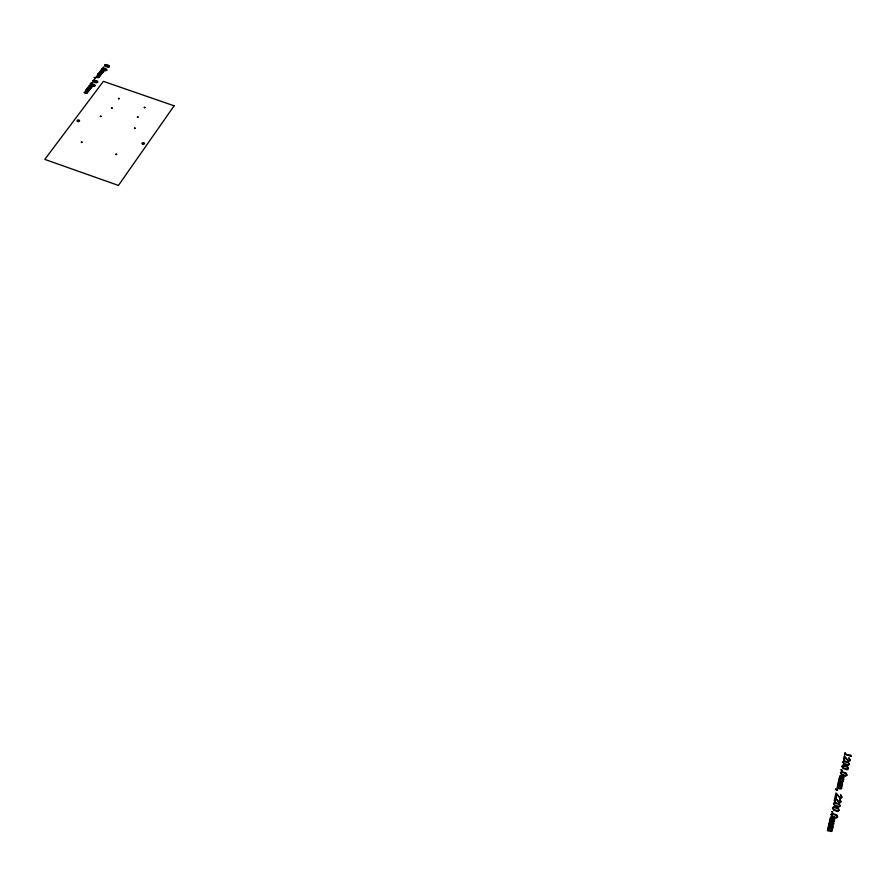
<?xml version="1.0" encoding="UTF-8"?>
<svg xmlns="http://www.w3.org/2000/svg" width="896" height="896" viewBox="0 0 896 896"><rect width="100%" height="100%" fill="white"/><g stroke="black" fill="none" stroke-linecap="round" stroke-linejoin="round"><path stroke-width="1.34" d="M98.392 73.584L101.181 74.558L98.694 77.694C94.55 77.594 95.726 75.208 98.762 77.269C98.795 75.981 94.517 74.234 99.658 75.981L100.218 75.118L97.507 74.592L99.142 72.43L101.528 73.606C101.483 72.296 97.283 70.582 102.424 72.33L102.973 71.467L100.274 70.941L101.058 69.91L103.936 70.907L103.79 71.702L101.461 74.032L98.302 73.55M86.509 89.264L89.331 90.25L86.8 93.442C82.555 93.33 83.787 90.933 86.867 93.005C86.912 91.706 82.589 89.936 87.786 91.706L88.346 90.821L85.714 90.328L87.293 88.088L89.69 89.275C89.734 87.976 85.411 86.218 90.597 87.976L91.157 87.102L88.435 86.576L89.242 85.512L92.131 86.531L91.986 87.349L89.622 89.712L86.419 89.23M142.755 144.2L143.282 143.45M116.043 154.683C118.451 153.866 114.374 154.224 116.312 154.302M134.635 128.598C136.987 127.814 132.989 128.139 134.893 128.229M137.547 117.466C139.888 116.693 135.912 117.006 137.805 117.096M144.424 107.845C146.754 107.094 142.8 107.397 144.682 107.486M111.653 108.461C113.994 107.699 110.018 108.002 111.91 108.091M118.664 98.907C120.994 98.157 117.04 98.459 118.922 98.549M81.491 142.542C83.899 141.736 79.822 142.083 81.76 142.162M100.531 116.704C102.906 115.931 98.896 116.256 100.8 116.346M77.795 121.486L78.344 120.747M103.645 67.469L103.365 66.92M838.499 781.581L842.509 782.298L843.338 781.626L842.811 779.957L843.842 779.363L843.382 777.728C845.88 777.202 841.478 775.936 840.123 775.578L839.552 776.955L843.046 777.638L843.416 778.803L839.686 777.997C839.608 775.779 838.443 780.662 839.474 778.904L842.52 779.934L842.901 781.088L841.68 781.379L838.936 779.688L838.04 783.664L841.546 784.347L841.915 785.512L838.174 784.706C838.096 782.477 836.931 787.382 837.962 785.624L841.019 786.654L841.4 787.808L840.168 788.099L837.413 786.397L836.987 788.312L840.997 789.029L841.826 788.357L841.31 786.677L842.341 786.072L841.882 784.437C844.39 783.899 839.978 782.634 838.622 782.275L838.466 781.738M844.39 759.024L844.738 760.278L843.528 759.315L844.267 756.022L848.064 760.267L849.744 759.685L848.848 757.758L850.382 760.245L849.632 761.186L848.299 761.152L844.816 757.131L844.39 759.024M836.058 796.029L836.405 797.317L835.184 796.342L835.946 792.938L839.787 797.306L841.501 796.701L840.594 794.718L842.15 797.272L841.378 798.246L840.034 798.213L836.494 794.08L836.058 796.029M835.072 800.408L835.43 801.696L834.187 800.71L834.96 797.294L838.813 801.685L840.526 801.069L839.619 799.086L841.176 801.651L840.403 802.626L839.048 802.592L835.52 798.448L835.072 800.408M836.595 789.69L835.33 788.95L836.606 790.496L837.659 790.149L836.595 789.69M91.325 82.622L92.12 82.891L91.325 82.622M95.749 77.907L94.774 78.322L94.091 77.414L95.749 77.907M832.821 825.541L829.629 824.869L828.957 823.928L828.509 825.91L832.082 826.616L832.451 827.814L828.643 826.997C828.576 824.69 827.366 829.774 828.43 827.938L831.544 829.002L831.925 830.189L830.67 830.502L827.87 828.755L827.422 830.726L831.51 831.454L832.362 830.76L831.835 829.024L832.888 828.397L832.429 826.706L833.202 826.974L832.821 825.541M834.378 818.608L831.197 817.936L830.525 816.995L830.077 818.978L833.638 819.672L834.008 820.87L830.211 820.042C830.144 817.757 828.934 822.808 829.998 820.994L833.101 822.046L833.482 823.234L832.227 823.536L829.438 821.8L829.002 823.76L833.067 824.488L833.918 823.794L833.392 822.069L834.445 821.442L833.986 819.762L834.758 820.03L834.378 818.608M851.2 756.437L844.917 754.331C843.976 756.627 845.32 750.613 845.197 753.312C847.918 756.65 851.368 753.2 851.2 756.437M174.115 105.806L118.44 185.438L44.8 159.387L103.398 81.357L174.115 105.806M832.709 812.034L831.611 811.608L832.709 812.034M842.106 770.258L841.03 769.843L842.106 770.258M832.171 813.389L830.995 814.453L832.194 816.827L836.214 818.171L837.726 817.074L836.864 814.968L832.171 813.389M834.658 802.368L833.482 803.432L834.68 805.773L838.678 807.117L840.179 806.03L839.328 803.936L834.658 802.368M833.661 806.758L832.485 807.822L833.694 810.186L837.693 811.53L839.205 810.432L838.342 808.338L833.661 806.758M843.024 765.162L841.882 766.192L843.069 768.466L847 769.787L848.478 768.734L847.627 766.707L843.024 765.162M841.59 771.568L840.437 772.598L841.624 774.883L845.566 776.205L847.045 775.141L846.205 773.102L841.59 771.568M843.987 760.917L842.834 761.936L844.021 764.21L847.952 765.52L849.419 764.478L848.579 762.451L843.987 760.917M91.381 83.608L90.194 84.146L90.63 85.49L93.576 86.397L95.054 85.859L94.83 84.672L91.381 83.608M94.08 80.046L92.893 80.584L93.33 81.928L96.275 82.824L97.742 82.286L97.518 81.11L94.08 80.046M105.818 64.546L104.642 65.061L105.09 66.382L108.013 67.267L109.458 66.752L109.222 65.587L105.818 64.546M103.174 68.04L101.998 68.555L102.446 69.877L105.37 70.773L106.814 70.246L106.59 69.082L103.174 68.04M832.709 814.038L831.253 814.61L831.835 815.786L835.934 817.454L837.469 816.95L836.349 815.427L832.709 814.038M835.195 803.018L833.739 803.578L834.322 804.742L838.41 806.411L839.922 805.907L838.813 804.395L835.195 803.018M834.198 807.419L832.742 807.979L833.325 809.144L837.424 810.813L838.947 810.309L837.827 808.797L834.198 807.419M843.562 765.8L842.128 766.338L842.699 767.469L846.731 769.093L848.221 768.611L847.123 767.144L843.562 765.8M842.117 772.195L840.683 772.744L841.266 773.875L845.298 775.51L846.798 775.029L845.69 773.55L842.117 772.195M844.514 761.555L843.091 762.093L843.662 763.213L847.683 764.837L849.173 764.355L848.075 762.888L844.514 761.555M94.371 80.427L93.061 80.685L93.274 81.346L97.563 82.208L94.371 80.427M91.672 83.989L90.362 84.246L90.574 84.907L94.875 85.781L91.672 83.989M103.466 68.41L102.166 68.656L102.379 69.306L106.635 70.168L103.466 68.41M106.109 64.915L104.821 65.162L105.022 65.811L109.278 66.674L106.109 64.915M142.285 143.909A1.21 0.84 1.8 0 0 144.368 143.83A1.21 0.84 1.8 0 0 143.181 142.621A1.21 0.84 1.8 0 0 142.285 143.909M77.336 121.195A1.21 0.818 0.3 0 0 79.419 121.128A1.21 0.818 0.3 0 0 78.277 119.93A1.21 0.818 0.3 0 0 77.336 121.195"/></g></svg>
